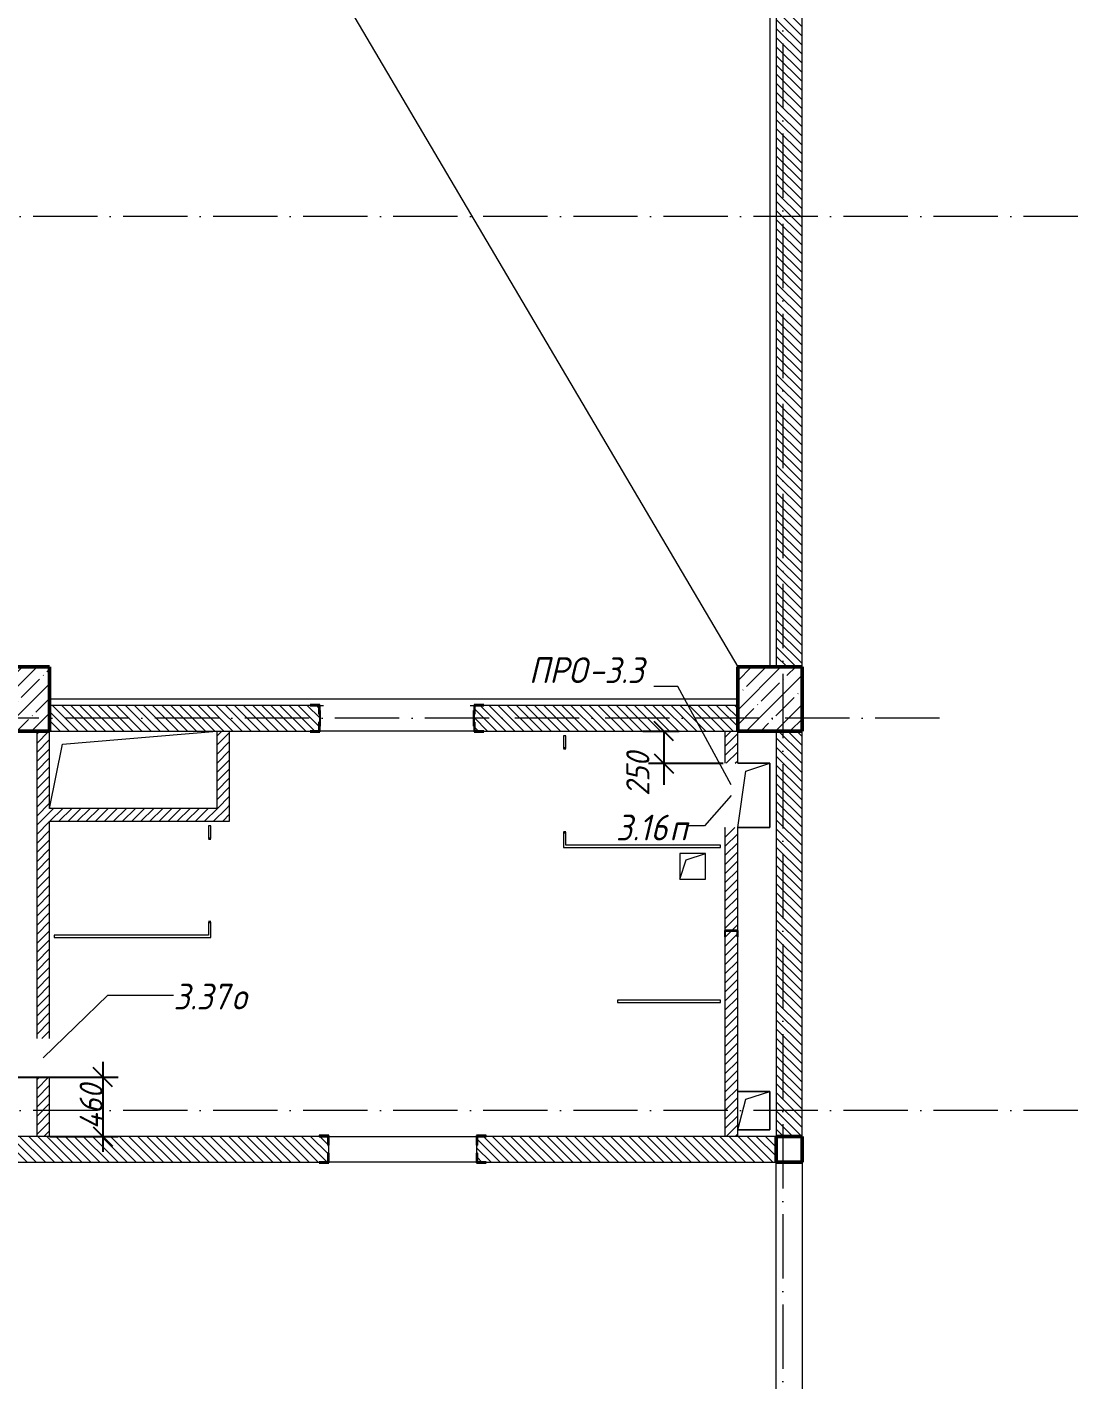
# Model space of a CAD drawing. Header units: millimetres. Extents: x -401725 to 250493, y 305116 to 802890.
# Drawn here: x 227910 to 236011, y 319474 to 329991 of the extents above; entities that cross this region are included whole.
import ezdxf

# ---------------------------------------------------------------- set-up
doc = ezdxf.new("R2010")
doc.units = ezdxf.units.MM
doc.linetypes.add('50_200_ШТРИХ_1Т_ш5_п1_п1_', pattern=[700, 500, -100, 0, -100])
for name, color, linetype, lineweight in [('A-____-____-DIMS', 7, 'Continuous', 9), ('A-DETL-____-OTLN-4', 7, 'Continuous', 18), ('A-DOOR-OPNG-MCUT', 7, 'Continuous', 35), ('A-FLOR-____-OTLN', 7, 'Continuous', 9), ('A-GENM-____-IDEN', 7, 'Continuous', 9), ('A-GENM-____-MCUT', 7, 'Continuous', 25), ('A-GENM-____-OTLN', 7, 'Continuous', 9), ('A-GENM-____-OTLN-1', 7, 'Continuous', 25), ('A-GLAZ-____-IDEN', 7, 'Continuous', 9), ('A-WALL-____-MCUT-3', 7, 'Continuous', 9), ('A-WALL-____-PATT-1', 7, 'Continuous', 9), ('A-WALL-FNSH-MCUT-1', 7, 'Continuous', 9), ('I-WALL-____-OTLN', 7, 'Continuous', 9), ('S-COLS-____-MCUT', 7, 'Continuous', 50), ('S-COLS-____-OTLN', 7, 'Continuous', 9), ('S-GRID-____-OTLN-1', 7, '50_200_ШТРИХ_1Т_ш5_п1_п1_', 9)]:
    doc.layers.add(name, color=color, linetype=linetype, lineweight=lineweight)
doc.layers.add('A-DOOR-____-OTLN-2', color=7, linetype='Continuous', lineweight=9, true_color=0xffffff)
doc.styles.add('ISOCPEUR_I_10', font='isocpeui.ttf', dxfattribs={"width": 0.9, "height": 180})
doc.styles.add('ISOCPEUR_I_9', font='isocpeui.ttf', dxfattribs={"width": 0.9, "height": 250})
doc.dimstyles.new('ISO-1_8_0_9К_СРЕДНИЙ_Кладочные_3', dxfattribs={"dimscale": 304.8, "dimtxt": 179.276612, "dimasz": 0.492126, "dimexe": 0.393701, "dimexo": 0, "dimgap": 0, "dimtad": 1, "dimdec": 3, "dimrnd": 0.001, "dimdsep": 46, "dimtxsty": 'ISOCPEUR_I_10', "dimblk1": 'OBLIQUE', "dimblk2": 'OBLIQUE', "dimsah": 1, "dimcen": 0.09, "dimdle": 0.393701, "dimazin": 0, "dimtfac": 1, "dimtdec": 4, "dimtix": 1, "dimtmove": 0, "dimatfit": 3, "dimfxl": 1, "dimtvp": 1, "dimtolj": 1, "dimtzin": 0, "dimarcsym": 2})
doc.dimstyles.new('ISO-1_8_0_9К_СРЕДНИЙ_Кладочные_4', dxfattribs={"dimscale": 304.8, "dimtxt": 179.276612, "dimasz": 0.492126, "dimexe": 0.393701, "dimexo": 0, "dimgap": 0, "dimtad": 1, "dimdec": 3, "dimrnd": 0.001, "dimdsep": 46, "dimtxsty": 'ISOCPEUR_I_10', "dimblk1": 'OBLIQUE', "dimblk2": 'OBLIQUE', "dimsah": 1, "dimcen": 0.09, "dimdle": 0.393701, "dimazin": 0, "dimtfac": 1, "dimtdec": 4, "dimtix": 1, "dimtmove": 1, "dimatfit": 3, "dimfxl": 1, "dimtvp": 1, "dimtolj": 1, "dimtzin": 0, "dimarcsym": 2})
pattern_1 = [(45, (144685.44, 312186.367), (-35.35534, 35.35534), [])]
pattern_2 = [(135, (144685.44, 312186.367), (-35.35534, -35.35534), [])]

# ---------------------------------------------------------------- blocks, each defined once
blk = doc.blocks.new('BSC_Колонна _Прямоугольная - 500х500-V13-АР1_План отверстий 3 этажа в осях 1-64_А-ГГ')
at = {"layer": 'S-COLS-____-OTLN'}
h = blk.add_hatch(dxfattribs=at)
h.set_pattern_fill('FP_49', color=256, style=0, pattern_type=2)
h.set_pattern_definition([(45, (-89000, -12581.04), (-114.04925, 114.04925), []), (45, (-88885.95, -12581.04), (-114.04925, 114.04925), [201.613, -40.323, 3.353, -36.97])])
h.paths.add_polyline_path([(-250, -250), (250, -250), (250, 250), (-250, 250)], flags=0)
at = {"layer": 'S-COLS-____-MCUT'}
for p, q in [((250, 250), (-250, 250)), ((-250, 250), (-250, -250)), ((250, -250), (250, 250)), ((-250, -250), (250, -250))]:
    blk.add_line(p, q, dxfattribs=at)
blk = doc.blocks.new('BSC_Колонна _Прямоугольная - 500х500-V24-АР1_План отверстий 3 этажа в осях 1-64_А-ГГ')
at = {"layer": 'S-COLS-____-OTLN'}
h = blk.add_hatch(dxfattribs=at)
h.set_pattern_fill('FP_61', color=256, style=0, pattern_type=2)
h.set_pattern_definition([(45, (-83150, -12581.04), (-114.04925, 114.04925), []), (45, (-83035.95, -12581.04), (-114.04925, 114.04925), [201.613, -40.323, 3.353, -36.97])])
h.paths.add_polyline_path([(-250, -250), (250, -250), (250, 250), (-250, 250)], flags=0)
at = {"layer": 'S-COLS-____-MCUT'}
for p, q in [((250, 250), (-250, 250)), ((-250, 250), (-250, -250)), ((250, -250), (250, 250)), ((-250, -250), (250, -250))]:
    blk.add_line(p, q, dxfattribs=at)
blk = doc.blocks.new('DOR_ДУ_распашная__1Ст_Прямоугольная_ШЕР - Вн_650х2100h_Кабинки С_у-17949507-АР1_План отверстий 3 этажа в осях 1-64_А-ГГ')
at = {"layer": 'A-DOOR-OPNG-MCUT'}
for p, q in [((-325, -10), (-325, 10)), ((325, 10), (325, -10))]:
    blk.add_line(p, q, dxfattribs=at)
blk = doc.blocks.new('DOR_ДУ_распашная__1Ст_Прямоугольная_ШЕР - Вн_650х2100h_Кабинки С_у-17949503-АР1_План отверстий 3 этажа в осях 1-64_А-ГГ')
at = {"layer": 'A-DOOR-OPNG-MCUT'}
for p, q in [((-325, 10), (-325, -10)), ((325, -10), (325, 10))]:
    blk.add_line(p, q, dxfattribs=at)
blk = doc.blocks.new('154_Стойка_СКБ_Уголок - СМ-2180_200-28268025-АР1_План отверстий 3 этажа в осях 1-64_А-ГГ')
at = {"layer": 'A-GENM-____-MCUT'}
for p, q in [((125, 156), (125, 81)), ((200, 156), (125, 156)), ((131, 81), (131, 150)), ((131, 150), (200, 150)), ((200, 150), (200, 156)), ((125, 81), (131, 81)), ((131, 19), (125, 19)), ((125, 19), (125, -56)), ((131, -50), (131, 19)), ((125, -56), (200, -56)), ((200, -50), (131, -50)), ((200, -56), (200, -50))]:
    blk.add_line(p, q, dxfattribs=at)
blk = doc.blocks.new('154_Стойка_СКБ_Уголок - СМ-2480_200-28346303-АР1_План отверстий 3 этажа в осях 1-64_А-ГГ')
at = {"layer": 'A-GENM-____-MCUT'}
for p, q in [((125, 156), (125, 81)), ((200, 156), (125, 156)), ((131, 81), (131, 150)), ((131, 150), (200, 150)), ((200, 150), (200, 156)), ((125, 81), (131, 81)), ((131, 19), (125, 19)), ((125, 19), (125, -56)), ((131, -50), (131, 19)), ((125, -56), (200, -56)), ((200, -50), (131, -50)), ((200, -56), (200, -50))]:
    blk.add_line(p, q, dxfattribs=at)
blk = doc.blocks.new('Стойка_Влож_Полоса боковая - Полоса-28213942-АР1_План отверстий 3 этажа в осях 1-64_А-ГГ')
at = {"layer": 'A-GENM-____-OTLN'}
for p, q in [((-5, 60), (0, 60)), ((-5, -60), (-5, 60)), ((0, 31), (0, -31)), ((0, -60), (-5, -60))]:
    blk.add_line(p, q, dxfattribs=at)
blk = doc.blocks.new('154_Фахверк_СКБ_Швеллер - Тип_100_3960-28331862-АР1_План отверстий 3 этажа в осях 1-64_А-ГГ')
at = {"layer": 'A-GENM-____-MCUT'}
for p, q in [((175, 50), (125, 50)), ((125, 50), (125, -50)), ((128, 47), (175, 47)), ((128, -47), (128, 47)), ((175, 47), (175, 50)), ((125, -50), (175, -50)), ((175, -47), (128, -47)), ((175, -50), (175, -47))]:
    blk.add_line(p, q, dxfattribs=at)
blk = doc.blocks.new('AR_Отверстие прямоугольное _в плите_ - AR_Отверстие прямоугольное _в плите_-V171-АР1_План отверстий 3 этажа в осях 1-64_А-ГГ')
at = {"layer": 'A-GENM-____-OTLN'}
for p, q in [((125, 250), (-125, 250)), ((-63, 188), (125, 250)), ((125, -250), (125, 250)), ((-125, -250), (-63, 188)), ((-125, -250), (125, -250))]:
    blk.add_line(p, q, dxfattribs=at)
blk = doc.blocks.new('AR_Отверстие прямоугольное _в плите_ - AR_Отверстие прямоугольное _в плите_-30459207-АР1_План отверстий 3 этажа в осях 1-64_А-ГГ')
at = {"layer": 'A-GENM-____-OTLN'}
for p, q in [((100, 100), (-100, 100)), ((-100, 100), (-100, -100)), ((-100, -100), (-50, 50)), ((-50, 50), (100, 100)), ((100, -100), (100, 100)), ((-100, -100), (100, -100))]:
    blk.add_line(p, q, dxfattribs=at)
blk = doc.blocks.new('AR_Отверстие прямоугольное _в плите_ - AR_Отверстие прямоугольное _в плите_-30552510-АР1_План отверстий 3 этажа в осях 1-64_А-ГГ')
at = {"layer": 'A-GENM-____-OTLN'}
for p, q in [((-550, 200), (650, 300)), ((-650, -300), (-550, 200))]:
    blk.add_line(p, q, dxfattribs=at)
blk = doc.blocks.new('AR_Отверстие прямоугольное _в плите_ - AR_Отверстие прямоугольное _в плите_-30552590-АР1_План отверстий 3 этажа в осях 1-64_А-ГГ')
at = {"layer": 'A-GENM-____-OTLN'}
for p, q in [((125, 150), (-125, 150)), ((-63, 88), (125, 150)), ((125, -150), (125, 150)), ((-125, -150), (-63, 88)), ((-125, -150), (125, -150))]:
    blk.add_line(p, q, dxfattribs=at)
blk = doc.blocks.new('BSC_Колонна _Прямоугольная1 - 200х200 _металл_-35216022-АР1_План отверстий 3 этажа в осях 1-64_А-ГГ')
at = {"layer": 'S-COLS-____-MCUT'}
for p, q in [((100, 100), (-100, 100)), ((-100, 100), (-100, -100)), ((100, -100), (100, 100)), ((-100, -100), (100, -100))]:
    blk.add_line(p, q, dxfattribs=at)
blk = doc.blocks.new('_Oblique')
at = {"color": 0, "linetype": 'ByBlock', "lineweight": -2}
blk.add_line((-0.5, -0.5), (0.5, 0.5), dxfattribs=at)
blk = doc.blocks.new('*D10187')
at = {"layer": 'A-____-____-DIMS', "color": 0, "lineweight": -2, "transparency": 16777216}
for p, q in [((232698, 324517), (232981, 324517)), ((232861, 324517), (232861, 324147)), ((233322, 324267), (232741, 324267)), ((232861, 324267), (232861, 324099))]:
    blk.add_line(p, q, dxfattribs=at)
at = {"layer": 'Defpoints', "color": 0, "transparency": 16777216}
for p in [(232698, 324517), (232861, 324517), (233322, 324267)]:
    blk.add_point(p, dxfattribs=at)
at = {"layer": 'A-____-____-DIMS', "color": 0, "lineweight": -2, "transparency": 16777216, "xscale": 150, "yscale": 150, "zscale": 150}
for p, rotation in [((232861, 324517), 90), ((232861, 324267), 270)]:
    blk.add_blockref('_Oblique', p, dxfattribs=dict(at, rotation=rotation))
at = {"layer": 'A-____-____-DIMS', "color": 0, "transparency": 16777216, "insert": (232569, 324014), "char_height": 180, "width": 409.58, "attachment_point": 1, "rotation": 90, "line_spacing_factor": 1.149209, "style": 'ISOCPEUR_I_10'}
blk.add_mtext('\\A1;250', dxfattribs=at)
blk = doc.blocks.new('*D10059')
at = {"layer": 'A-____-____-DIMS', "color": 0, "lineweight": -2, "transparency": 16777216}
for p, q in [((228499, 321947), (228499, 321247)), ((227485, 321827), (228619, 321827)), ((228085, 321367), (228619, 321367))]:
    blk.add_line(p, q, dxfattribs=at)
at = {"layer": 'Defpoints', "color": 0, "transparency": 16777216}
for p in [(227485, 321827), (228085, 321367), (228499, 321367)]:
    blk.add_point(p, dxfattribs=at)
at = {"layer": 'A-____-____-DIMS', "color": 0, "lineweight": -2, "transparency": 16777216, "xscale": 150, "yscale": 150, "zscale": 150}
for p, rotation in [((228499, 321827), 90), ((228499, 321367), 270)]:
    blk.add_blockref('_Oblique', p, dxfattribs=dict(at, rotation=rotation))
at = {"layer": 'A-____-____-DIMS', "color": 0, "transparency": 16777216, "insert": (228409, 321597), "char_height": 180, "width": 426.13, "attachment_point": 5, "rotation": 90, "style": 'ISOCPEUR_I_10'}
blk.add_mtext('\\A1;460', dxfattribs=at)

msp = doc.modelspace()

# ---------------------------------------------------------------- hatches: boundary and pattern name
at = {"layer": 'A-WALL-____-PATT-1'}
h = msp.add_hatch(dxfattribs=at)
h.set_pattern_fill('FP_6', color=256, style=0, pattern_type=2)
h.set_pattern_definition(pattern_2)
h.paths.add_polyline_path([(233935.4376, 325017.4093), (233935.4376, 330567.4093), (233735.4376, 330567.4093), (233735.4376, 325017.4093)], flags=0)
h = msp.add_hatch(dxfattribs=at)
h.set_pattern_fill('FP_6', color=256, style=0, pattern_type=2)
h.set_pattern_definition(pattern_2)
h.paths.add_polyline_path([(231391.4376, 324517.4093), (233435.4376, 324517.4093), (233435.4376, 324717.4093), (231391.4376, 324717.4093), (231391.4376, 324648.4093), (231385.4376, 324648.4093), (231385.4376, 324586.4093), (231391.4376, 324586.4093), (231391.4376, 324517.9947)], flags=0)
h.paths.add_polyline_path([(230110.4376, 324517.4093), (230179.4376, 324517.4093), (230179.4376, 324586.4093), (230185.4376, 324586.4093), (230185.4376, 324648.4093), (230179.4376, 324648.4093), (230179.4376, 324717.4093), (228085.4376, 324717.4093), (228085.4376, 324517.4093), (229510.0465, 324517.4093)], flags=0)
h = msp.add_hatch(dxfattribs=at)
h.set_pattern_fill('FP_5', color=256, style=0, pattern_type=2)
h.set_pattern_definition(pattern_1)
h.paths.add_polyline_path([(227985.4376, 321367.4093), (228085.4376, 321367.4093), (228085.4376, 321827.4093), (227985.4376, 321827.4093)], flags=0)
h.paths.add_polyline_path([(227985.4376, 322127.4093), (228085.4376, 322127.4093), (228085.4376, 324517.4093), (227985.4376, 324517.4093), (227985.4376, 323240.7852)], flags=0)
h = msp.add_hatch(dxfattribs=at)
h.set_pattern_fill('FP_5', color=256, style=0, pattern_type=2)
h.set_pattern_definition(pattern_1)
h.paths.add_polyline_path([(229485.4376, 323917.4093), (229485.4376, 324517.4093), (229385.4376, 324517.4093), (229385.4376, 323917.4093)], flags=0)
h = msp.add_hatch(dxfattribs=at)
h.set_pattern_fill('FP_5', color=256, style=0, pattern_type=2)
h.set_pattern_definition(pattern_1)
h.paths.add_polyline_path([(233335.4376, 321367.4093), (233435.4376, 321367.4093), (233435.4376, 322917.4093), (233432.4376, 322917.4093), (233432.4376, 322964.4093), (233338.4376, 322964.4093), (233338.4376, 322917.4093), (233335.4376, 322917.4093)], flags=0)
h.paths.add_polyline_path([(233435.4376, 322967.4093), (233435.4376, 323767.4093), (233335.4376, 323767.4093), (233335.4376, 322967.4093), (233432.4376, 322967.4093)], flags=0)
h.paths.add_polyline_path([(233335.4376, 324267.4093), (233435.4376, 324267.4093), (233435.4376, 324517.4093), (233335.4376, 324517.4093)], flags=0)
h = msp.add_hatch(dxfattribs=at)
h.set_pattern_fill('FP_6', color=256, style=0, pattern_type=2)
h.set_pattern_definition(pattern_2)
h.paths.add_polyline_path([(233935.4376, 321367.4093), (233935.4376, 324517.4093), (233735.4376, 324517.4093), (233735.4376, 321367.4093)], flags=0)
h = msp.add_hatch(dxfattribs=at)
h.set_pattern_fill('FP_5', color=256, style=0, pattern_type=2)
h.set_pattern_definition(pattern_1)
h.paths.add_polyline_path([(228085.4376, 323817.4093), (229485.4376, 323817.4093), (229485.4376, 323917.4093), (228085.4376, 323917.4093)], flags=0)
h = msp.add_hatch(dxfattribs=at)
h.set_pattern_fill('FP_6', color=256, style=0, pattern_type=2)
h.set_pattern_definition(pattern_2)
h.paths.add_polyline_path([(233735.4376, 321167.4093), (233735.4376, 321367.4093), (231411.4376, 321366.8943), (231411.4376, 321298.4093), (231405.4376, 321298.4093), (231405.4376, 321236.4093), (231411.4376, 321236.4093), (231411.4376, 321167.4093), (233044.9751, 321167.4093)], flags=0)
h.paths.add_polyline_path([(229510.0465, 321167.4093), (230249.4376, 321167.4093), (230249.4376, 321236.4093), (230255.4376, 321236.4093), (230255.4376, 321298.4093), (230249.4376, 321298.4093), (230249.4376, 321367.4093), (224841.4376, 321367.4093), (224841.4376, 321298.4093), (224835.4376, 321298.4093), (224835.4376, 321236.4093), (224841.4376, 321236.4093), (224841.4376, 321167.4093), (227742.5822, 321167.4093)], flags=0)
h.paths.add_polyline_path([(223610.4376, 321167.4093), (223679.4376, 321167.4093), (223679.4376, 321236.4093), (223685.4376, 321236.4093), (223685.4376, 321298.4093), (223679.4376, 321298.4093), (223679.4376, 321367.4093), (222685.4376, 321367.4093), (222685.4376, 321167.4093)], flags=0)

# ---------------------------------------------------------------- linework, layer by layer
at = {"layer": 'A-DETL-____-OTLN-4'}
msp.add_line((216035.4376, 354517.4093), (233435.4376, 325017.4093), dxfattribs=at)
at = {"layer": 'A-FLOR-____-OTLN'}
for p, q in [((233685.4376, 330567.4093), (233685.4376, 325017.4093)), ((233435.4376, 324767.4093), (228085.4376, 324767.4093)), ((233435.4376, 324267.4093), (233685.4376, 324267.4093)), ((233685.4376, 324267.4093), (233685.4376, 323767.4093)), ((233685.4376, 323767.4093), (233435.4376, 323767.4093)), ((233435.4376, 321717.4093), (233685.4376, 321717.4093)), ((233685.4376, 321717.4093), (233685.4376, 321417.4093)), ((233685.4376, 321417.4093), (233435.4376, 321417.4093))]:
    msp.add_line(p, q, dxfattribs=at)
at = {"layer": 'A-GENM-____-IDEN'}
for p, q in [((232969.8243, 324864.3112), (232783.2795, 324864.3112)), ((233385.4376, 324100.273), (232969.8243, 324864.3112))]:
    msp.add_line(p, q, dxfattribs=at)
at = {"layer": 'A-GLAZ-____-IDEN'}
for p, q in [((233385.4376, 324017.4093), (233177.0555, 323780.4052)), ((233177.0555, 323780.4052), (233048.3734, 323780.4052)), ((228035.4376, 321977.4093), (228539.2982, 322466.3658)), ((228539.2982, 322466.3658), (229049.0088, 322466.3658))]:
    msp.add_line(p, q, dxfattribs=at)
at = {"layer": 'A-WALL-____-MCUT-3'}
for p, q in [((233735.4376, 330567.4093), (233735.4376, 325017.4093)), ((233935.4376, 325017.4093), (233935.4376, 330567.4093)), ((230110.4376, 324717.4093), (228085.4376, 324717.4093)), ((233435.4376, 324717.4093), (231460.4376, 324717.4093)), ((228085.4376, 324517.4093), (230110.4376, 324517.4093)), ((231460.4376, 324517.4093), (233435.4376, 324517.4093)), ((233735.4376, 324517.4093), (233735.4376, 321367.4093)), ((233935.4376, 321367.4093), (233935.4376, 324517.4093)), ((230180.4376, 321367.4093), (226130.4376, 321367.4093)), ((233735.4376, 321367.4093), (231480.4376, 321367.4093)), ((230255.4376, 321236.4093), (230255.4376, 321298.4093)), ((231405.4376, 321298.4093), (231405.4376, 321236.4093)), ((224910.4376, 321167.4093), (230180.4376, 321167.4093)), ((231480.4376, 321167.4093), (233735.4376, 321167.4093))]:
    msp.add_line(p, q, dxfattribs=at)
at = {"layer": 'A-WALL-FNSH-MCUT-1'}
for p, q in [((227985.4376, 324517.4093), (227985.4376, 322127.4093)), ((228085.4376, 323917.4093), (228085.4376, 324517.4093)), ((229385.4376, 324517.4093), (229385.4376, 323917.4093)), ((229485.4376, 323817.4093), (229485.4376, 324517.4093)), ((232100.4376, 324482.4093), (232080.4376, 324482.4093)), ((232080.4376, 324482.4093), (232080.4376, 324382.4093)), ((232100.4376, 324382.4093), (232100.4376, 324482.4093)), ((233335.4376, 324517.4093), (233335.4376, 324267.4093)), ((233435.4376, 324267.4093), (233435.4376, 324517.4093)), ((229385.4376, 323917.4093), (228085.4376, 323917.4093)), ((228085.4376, 322127.4093), (228085.4376, 323817.4093)), ((228085.4376, 323817.4093), (229485.4376, 323817.4093)), ((229340.4376, 323782.4093), (229320.4376, 323782.4093)), ((229320.4376, 323782.4093), (229320.4376, 323682.4093)), ((229340.4376, 323682.4093), (229340.4376, 323782.4093)), ((232080.4376, 323732.4093), (232080.4376, 323612.4093)), ((232100.4376, 323632.4093), (232100.4376, 323732.4093)), ((233335.4376, 323767.4093), (233335.4376, 322967.4093)), ((233435.4376, 322967.4093), (233435.4376, 323767.4093)), ((233300.4376, 323632.4093), (232100.4376, 323632.4093)), ((233300.4376, 323612.4093), (233300.4376, 323632.4093)), ((232080.4376, 323612.4093), (233300.4376, 323612.4093)), ((229320.4376, 323032.4093), (229320.4376, 322932.4093)), ((229340.4376, 322912.4093), (229340.4376, 323032.4093)), ((229320.4376, 322932.4093), (228120.4376, 322932.4093)), ((228120.4376, 322932.4093), (228120.4376, 322912.4093)), ((228120.4376, 322912.4093), (229340.4376, 322912.4093)), ((233335.4376, 322917.4093), (233335.4376, 321367.4093)), ((233435.4376, 321367.4093), (233435.4376, 322917.4093)), ((233300.4376, 322427.4093), (232500.4376, 322427.4093)), ((232500.4376, 322427.4093), (232500.4376, 322407.4093)), ((232500.4376, 322407.4093), (233300.4376, 322407.4093)), ((233300.4376, 322407.4093), (233300.4376, 322427.4093)), ((227985.4376, 321827.4093), (227985.4376, 321367.4093)), ((228085.4376, 321367.4093), (228085.4376, 321827.4093))]:
    msp.add_line(p, q, dxfattribs=at)
at = {"layer": 'I-WALL-____-OTLN'}
for p, q in [((230185.4376, 324717.4093), (230215.4376, 324717.4093)), ((231355.4376, 324717.4093), (231385.4376, 324717.4093)), ((231385.4376, 324517.4093), (230185.4376, 324517.4093)), ((230255.4376, 321367.4093), (231405.4376, 321367.4093)), ((231405.4376, 321167.4093), (230255.4376, 321167.4093)), ((233735.4376, 318967.4093), (233735.4376, 321167.4093)), ((233935.4376, 321167.4093), (233935.4376, 318967.4093))]:
    msp.add_line(p, q, dxfattribs=at)
at = {"layer": 'S-GRID-____-OTLN-1'}
for p, q in [((233785.4376, 362067.327), (233785.4376, 307703.761)), ((248759.8442, 328517.4093), (212012.2081, 328517.4093)), ((235004.2249, 324617.4093), (212012.2081, 324617.4093)), ((248759.8442, 321567.4093), (140255.5819, 321567.4093))]:
    msp.add_line(p, q, dxfattribs=at)

# ---------------------------------------------------------------- block references
at = {"layer": 'A-DOOR-____-OTLN-2', "rotation": 90}
for name, p in [('DOR_ДУ_распашная__1Ст_Прямоугольная_ШЕР - Вн_650х2100h_Кабинки С_у-17949503-АР1_План отверстий 3 этажа в осях 1-64_А-ГГ', (232090.4376, 324057.4093)), ('DOR_ДУ_распашная__1Ст_Прямоугольная_ШЕР - Вн_650х2100h_Кабинки С_у-17949507-АР1_План отверстий 3 этажа в осях 1-64_А-ГГ', (229330.4376, 323357.4093))]:
    msp.add_blockref(name, p, dxfattribs=at)
at = {"layer": 'A-GENM-____-OTLN', "rotation": 180}
msp.add_blockref('Стойка_Влож_Полоса боковая - Полоса-28213942-АР1_План отверстий 3 этажа в осях 1-64_А-ГГ', (230185.4376, 324617.4093), dxfattribs=at)
at = {"layer": 'A-GENM-____-OTLN'}
for name, p in [('Стойка_Влож_Полоса боковая - Полоса-28213942-АР1_План отверстий 3 этажа в осях 1-64_А-ГГ', (231385.4376, 324617.4093)), ('AR_Отверстие прямоугольное _в плите_ - AR_Отверстие прямоугольное _в плите_-30552510-АР1_План отверстий 3 этажа в осях 1-64_А-ГГ', (228735.4376, 324217.4093)), ('AR_Отверстие прямоугольное _в плите_ - AR_Отверстие прямоугольное _в плите_-V171-АР1_План отверстий 3 этажа в осях 1-64_А-ГГ', (233560.4376, 324017.4093)), ('AR_Отверстие прямоугольное _в плите_ - AR_Отверстие прямоугольное _в плите_-30459207-АР1_План отверстий 3 этажа в осях 1-64_А-ГГ', (233085.7784, 323467.4093)), ('AR_Отверстие прямоугольное _в плите_ - AR_Отверстие прямоугольное _в плите_-30552590-АР1_План отверстий 3 этажа в осях 1-64_А-ГГ', (233560.4376, 321567.4093))]:
    msp.add_blockref(name, p, dxfattribs=at)
at = {"layer": 'A-GENM-____-OTLN-1'}
for name, p, rotation in [('154_Стойка_СКБ_Уголок - СМ-2480_200-28346303-АР1_План отверстий 3 этажа в осях 1-64_А-ГГ', (230310.4376, 324667.4093), 180), ('154_Фахверк_СКБ_Швеллер - Тип_100_3960-28331862-АР1_План отверстий 3 этажа в осях 1-64_А-ГГ', (233385.4376, 323092.4093), 270), ('154_Стойка_СКБ_Уголок - СМ-2180_200-28268025-АР1_План отверстий 3 этажа в осях 1-64_А-ГГ', (230380.4376, 321317.4093), 180)]:
    msp.add_blockref(name, p, dxfattribs=dict(at, rotation=rotation))
for name, p in [('154_Стойка_СКБ_Уголок - СМ-2480_200-28346303-АР1_План отверстий 3 этажа в осях 1-64_А-ГГ', (231260.4376, 324567.4093)), ('154_Стойка_СКБ_Уголок - СМ-2180_200-28268025-АР1_План отверстий 3 этажа в осях 1-64_А-ГГ', (231280.4376, 321217.4093))]:
    msp.add_blockref(name, p, dxfattribs=at)
at = {"layer": 'S-COLS-____-OTLN'}
for name, p in [('BSC_Колонна _Прямоугольная - 500х500-V24-АР1_План отверстий 3 этажа в осях 1-64_А-ГГ', (227835.4376, 324767.4093)), ('BSC_Колонна _Прямоугольная - 500х500-V13-АР1_План отверстий 3 этажа в осях 1-64_А-ГГ', (233685.4376, 324767.4093))]:
    msp.add_blockref(name, p, dxfattribs=at)
at = {"layer": 'S-COLS-____-OTLN', "rotation": 270.0000000000001}
msp.add_blockref('BSC_Колонна _Прямоугольная1 - 200х200 _металл_-35216022-АР1_План отверстий 3 этажа в осях 1-64_А-ГГ', (233835.4376, 321267.4093), dxfattribs=at)

# ---------------------------------------------------------------- texts
at = {"layer": 'A-GENM-____-IDEN', "char_height": 200, "attachment_point": 1, "style": 'ISOCPEUR_I_9'}
for s, insert, width in [('ПРО', (231812.8729, 325091.4273), 562.784625), ('-3.3', (232277.2166, 325091.4273), 548.35425)]:
    msp.add_mtext(s, dxfattribs=dict(at, insert=insert, width=width))
at = {"layer": 'A-GLAZ-____-IDEN', "char_height": 200, "attachment_point": 1, "style": 'ISOCPEUR_I_9'}
for s, insert, width in [('3.16', (232488.9218, 323868.0198), 505.063125), ('\\fISOCPEUR|b0|i1|c204|p34|;\\W.9;п', (232905.6406, 323868.0198), 158.734125), ('3.37', (229049.0088, 322553.9804), 548.35425), ('\\fISOCPEUR|b0|i1|c204|p34|;\\W.9;о', (229501.4463, 322553.9804), 158.734125)]:
    msp.add_mtext(s, dxfattribs=dict(at, insert=insert, width=width))

# ---------------------------------------------------------------- dimensions: what is measured, and where the dimension line sits
at = {"layer": 'A-____-____-DIMS'}
dim = msp.add_linear_dim(base=(232861.0747, 324517.4093), p1=(233322.0566, 324267.4093), p2=(232698.1071, 324517.4093), angle=90, dimstyle='ISO-1_8_0_9К_СРЕДНИЙ_Кладочные_3', override={"dimpost": '<>', "dimfxl": 672.170367}, dxfattribs=at)
dim.commit()
dim.dimension.update_dxf_attribs({"geometry": '*D10187', "text_midpoint": (232689.0111, 324098.857), "dimtype": 160, "text_rotation": 90})
dim = msp.add_linear_dim(base=(228498.7376, 321367.4093), p1=(227485.4376, 321827.4093), p2=(228085.4376, 321367.4093), angle=90, dimstyle='ISO-1_8_0_9К_СРЕДНИЙ_Кладочные_4', override={"dimpost": '<>', "dimfxl": 756.042327}, dxfattribs=at)
dim.commit()
dim.dimension.update_dxf_attribs({"geometry": '*D10059', "text_midpoint": (228408.7376, 321597.4093)})

doc.saveas('drawing.dxf')
